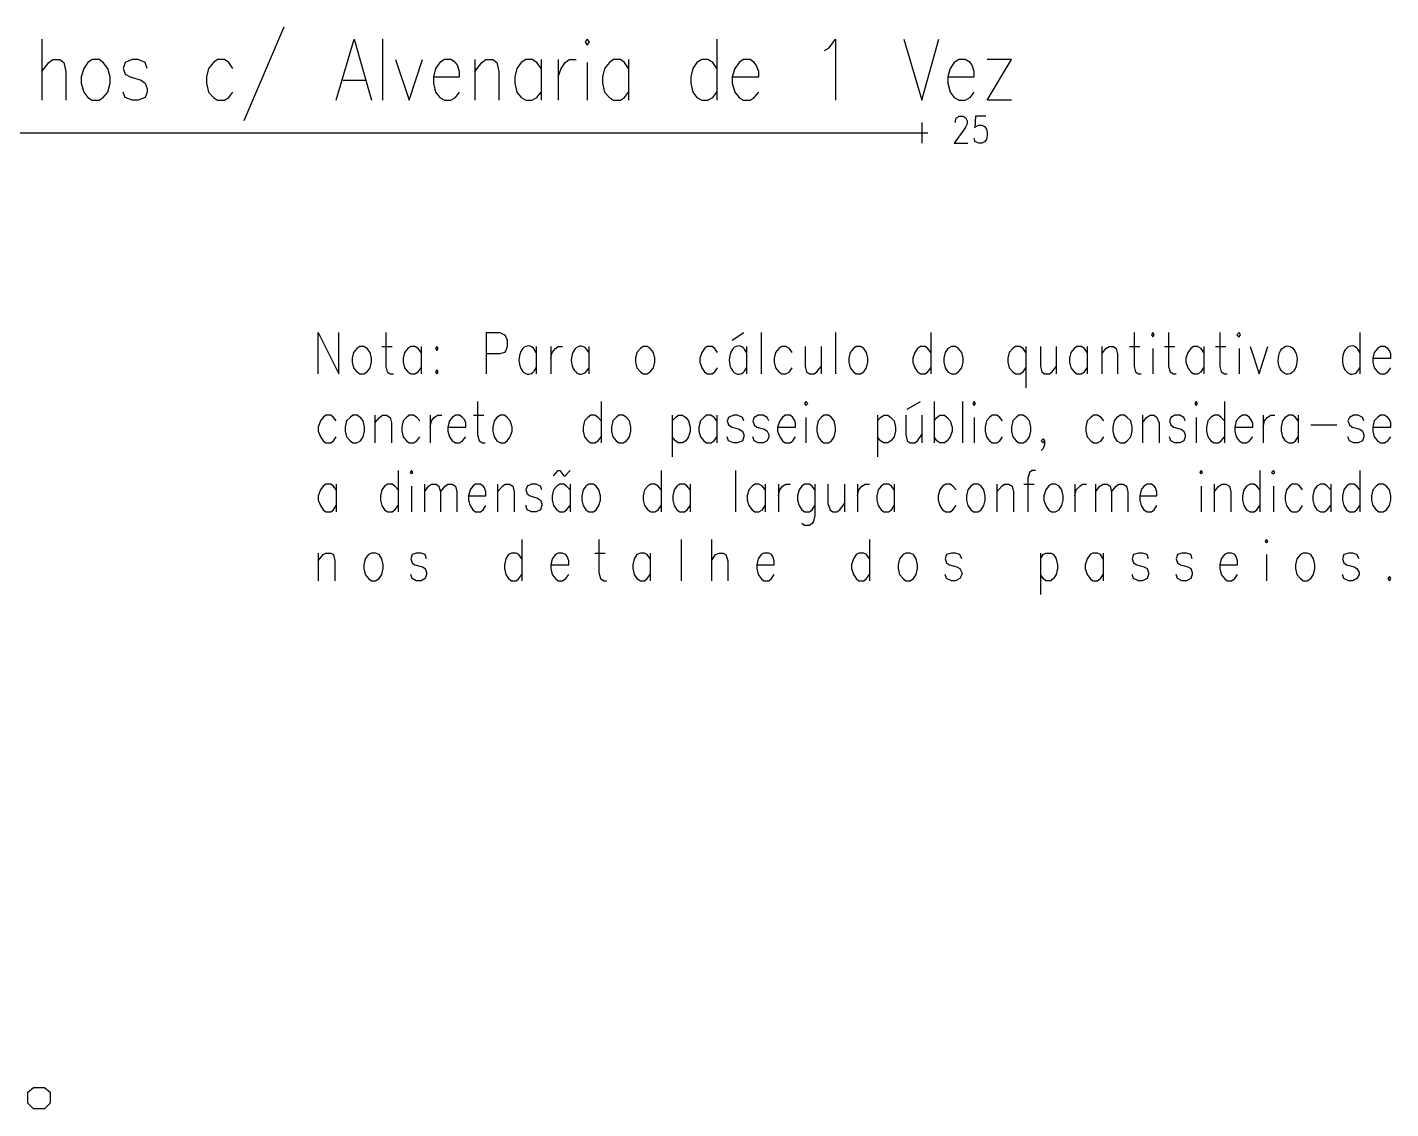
# Model space of a CAD drawing. Header units: feet. Extents: x 203667 to 205527, y 9204857 to 9205156.
# Drawn here: x 203766.403 to 203768.495, y 9204924.687 to 9204926.347 of the extents above; entities that cross this region are included whole.
import ezdxf

# ---------------------------------------------------------------- set-up
doc = ezdxf.new("R2010")
doc.units = ezdxf.units.FT
doc.header["$LTSCALE"] = 0.3
doc.header["$MEASUREMENT"] = 0
doc.layers.add('PDF2_A_Texto', color=7, linetype='Continuous')

msp = doc.modelspace()

# ---------------------------------------------------------------- linework, layer by layer
at = {"layer": 'PDF2_A_Texto', "lineweight": 25}
for points in [[(203766.7967, 9204926.3467), (203766.7353, 9204926.2029)], [(203766.4254, 9204926.3287), (203766.4254, 9204926.2346)], [(203766.8771, 9204926.2346), (203766.9046, 9204926.3287), (203766.931, 9204926.2346)], [(203766.948, 9204926.3287), (203766.948, 9204926.2346)], [(203767.461, 9204926.3287), (203767.461, 9204926.2346)], [(203767.626, 9204926.3108), (203767.6334, 9204926.315), (203767.643, 9204926.3287), (203767.643, 9204926.2346)], [(203767.7477, 9204926.3287), (203767.7752, 9204926.2346), (203767.8016, 9204926.3287)], [(203766.4254, 9204926.279), (203766.436, 9204926.2928), (203766.4423, 9204926.297), (203766.4529, 9204926.297), (203766.4592, 9204926.2928), (203766.4624, 9204926.279), (203766.4624, 9204926.2346)], [(203766.5872, 9204926.2833), (203766.5841, 9204926.2928), (203766.5735, 9204926.297), (203766.564, 9204926.297), (203766.5534, 9204926.2928), (203766.5502, 9204926.2833), (203766.5534, 9204926.2748), (203766.5608, 9204926.2706), (203766.5777, 9204926.2653), (203766.5841, 9204926.261), (203766.5872, 9204926.2526), (203766.5872, 9204926.2473), (203766.5841, 9204926.2388), (203766.5735, 9204926.2346), (203766.564, 9204926.2346), (203766.5534, 9204926.2388), (203766.5502, 9204926.2473)], [(203766.7184, 9204926.2833), (203766.7121, 9204926.2928), (203766.7057, 9204926.297), (203766.6951, 9204926.297), (203766.6888, 9204926.2928), (203766.6814, 9204926.2833), (203766.6782, 9204926.2706), (203766.6782, 9204926.261), (203766.6814, 9204926.2473), (203766.6888, 9204926.2388), (203766.6951, 9204926.2346), (203766.7057, 9204926.2346), (203766.7121, 9204926.2388), (203766.7184, 9204926.2473)], [(203766.9681, 9204926.297), (203766.9892, 9204926.2346), (203767.0093, 9204926.297)], [(203767.0262, 9204926.2706), (203767.0664, 9204926.2706), (203767.0664, 9204926.279), (203767.0633, 9204926.2885), (203767.0601, 9204926.2928), (203767.0527, 9204926.297), (203767.0432, 9204926.297), (203767.0358, 9204926.2928), (203767.0294, 9204926.2833), (203767.0262, 9204926.2706), (203767.0262, 9204926.261), (203767.0294, 9204926.2473), (203767.0358, 9204926.2388), (203767.0432, 9204926.2346), (203767.0527, 9204926.2346), (203767.0601, 9204926.2388), (203767.0664, 9204926.2473)], [(203767.0897, 9204926.297), (203767.0897, 9204926.2346)], [(203767.0897, 9204926.279), (203767.1003, 9204926.2928), (203767.1066, 9204926.297), (203767.1172, 9204926.297), (203767.1236, 9204926.2928), (203767.1267, 9204926.279), (203767.1267, 9204926.2346)], [(203767.1913, 9204926.2833), (203767.1849, 9204926.2928), (203767.1775, 9204926.297), (203767.168, 9204926.297), (203767.1606, 9204926.2928), (203767.1542, 9204926.2833), (203767.1511, 9204926.2706), (203767.1511, 9204926.261), (203767.1542, 9204926.2473), (203767.1606, 9204926.2388), (203767.168, 9204926.2346), (203767.1775, 9204926.2346), (203767.1849, 9204926.2388), (203767.1913, 9204926.2473)], [(203767.1913, 9204926.297), (203767.1913, 9204926.2346)], [(203767.2177, 9204926.297), (203767.2177, 9204926.2346)], [(203767.2177, 9204926.2706), (203767.2219, 9204926.2833), (203767.2283, 9204926.2928), (203767.2346, 9204926.297), (203767.2452, 9204926.297)], [(203767.3256, 9204926.2833), (203767.3193, 9204926.2928), (203767.3129, 9204926.297), (203767.3023, 9204926.297), (203767.296, 9204926.2928), (203767.2886, 9204926.2833), (203767.2854, 9204926.2706), (203767.2854, 9204926.261), (203767.2886, 9204926.2473), (203767.296, 9204926.2388), (203767.3023, 9204926.2346), (203767.3129, 9204926.2346), (203767.3193, 9204926.2388), (203767.3256, 9204926.2473)], [(203767.3256, 9204926.297), (203767.3256, 9204926.2346)], [(203767.461, 9204926.2833), (203767.4547, 9204926.2928), (203767.4473, 9204926.297), (203767.4377, 9204926.297), (203767.4303, 9204926.2928), (203767.424, 9204926.2833), (203767.4208, 9204926.2706), (203767.4208, 9204926.261), (203767.424, 9204926.2473), (203767.4303, 9204926.2388), (203767.4377, 9204926.2346), (203767.4473, 9204926.2346), (203767.4547, 9204926.2388), (203767.461, 9204926.2473)], [(203767.4843, 9204926.2706), (203767.5255, 9204926.2706), (203767.5255, 9204926.279), (203767.5213, 9204926.2885), (203767.5181, 9204926.2928), (203767.5118, 9204926.297), (203767.5012, 9204926.297), (203767.4949, 9204926.2928), (203767.4885, 9204926.2833), (203767.4843, 9204926.2706), (203767.4843, 9204926.261), (203767.4885, 9204926.2473), (203767.4949, 9204926.2388), (203767.5012, 9204926.2346), (203767.5118, 9204926.2346), (203767.5181, 9204926.2388), (203767.5255, 9204926.2473)], [(203767.8154, 9204926.2706), (203767.8556, 9204926.2706), (203767.8556, 9204926.279), (203767.8524, 9204926.2885), (203767.8492, 9204926.2928), (203767.8418, 9204926.297), (203767.8323, 9204926.297), (203767.8249, 9204926.2928), (203767.8186, 9204926.2833), (203767.8154, 9204926.2706), (203767.8154, 9204926.261), (203767.8186, 9204926.2473), (203767.8249, 9204926.2388), (203767.8323, 9204926.2346), (203767.8418, 9204926.2346), (203767.8492, 9204926.2388), (203767.8556, 9204926.2473)], [(203767.9127, 9204926.2346), (203767.8757, 9204926.2346), (203767.9127, 9204926.297), (203767.8757, 9204926.297)], [(203767.2621, 9204926.2928), (203767.2621, 9204926.2346)], [(203766.8877, 9204926.2653), (203766.9215, 9204926.2653)], [(203767.7752, 9204926.2007), (203767.7752, 9204926.169)], [(203767.827, 9204926.2007), (203767.827, 9204926.2029), (203767.8281, 9204926.2071), (203767.8302, 9204926.2082), (203767.8323, 9204926.2103), (203767.8387, 9204926.2103), (203767.8418, 9204926.2082), (203767.8429, 9204926.2071), (203767.845, 9204926.2029), (203767.845, 9204926.1986), (203767.8429, 9204926.1944), (203767.8397, 9204926.1891), (203767.8249, 9204926.169), (203767.8461, 9204926.169)], [(203767.8736, 9204926.2103), (203767.8577, 9204926.2103), (203767.8566, 9204926.1923), (203767.8577, 9204926.1944), (203767.863, 9204926.1965), (203767.8672, 9204926.1965), (203767.8715, 9204926.1944), (203767.8746, 9204926.1902), (203767.8757, 9204926.1849), (203767.8757, 9204926.1806), (203767.8746, 9204926.1743), (203767.8715, 9204926.1711), (203767.8672, 9204926.169), (203767.863, 9204926.169), (203767.8577, 9204926.1711), (203767.8566, 9204926.1722), (203767.8556, 9204926.1764)], [(203764.7667, 9204926.1849), (203767.7847, 9204926.1849)], [(203766.8496, 9204925.8146), (203766.8496, 9204925.8781), (203766.8813, 9204925.8146), (203766.8813, 9204925.8781)], [(203766.9533, 9204925.8781), (203766.9533, 9204925.8263), (203766.9554, 9204925.8178), (203766.9596, 9204925.8146), (203766.9649, 9204925.8146)], [(203767.1077, 9204925.8146), (203767.1077, 9204925.8781), (203767.1278, 9204925.8781), (203767.1352, 9204925.8749), (203767.1373, 9204925.8718), (203767.1394, 9204925.8665), (203767.1394, 9204925.8569), (203767.1373, 9204925.8506), (203767.1352, 9204925.8474), (203767.1278, 9204925.8453), (203767.1077, 9204925.8453)], [(203767.4843, 9204925.8665), (203767.5023, 9204925.8781)], [(203767.5287, 9204925.8781), (203767.5287, 9204925.8146)], [(203767.643, 9204925.8781), (203767.643, 9204925.8146)], [(203767.7889, 9204925.8781), (203767.7889, 9204925.8146)], [(203768.101, 9204925.8781), (203768.101, 9204925.8263), (203768.1031, 9204925.8178), (203768.1074, 9204925.8146), (203768.1116, 9204925.8146)], [(203768.1539, 9204925.8781), (203768.1539, 9204925.8263), (203768.156, 9204925.8178), (203768.1613, 9204925.8146), (203768.1655, 9204925.8146)], [(203768.2322, 9204925.8781), (203768.2322, 9204925.8263), (203768.2343, 9204925.8178), (203768.2396, 9204925.8146), (203768.2438, 9204925.8146)], [(203768.4469, 9204925.8781), (203768.4469, 9204925.8146)], [(203766.9469, 9204925.8569), (203766.9628, 9204925.8569)], [(203767.0072, 9204925.8474), (203767.003, 9204925.8538), (203766.9977, 9204925.8569), (203766.9913, 9204925.8569), (203766.9871, 9204925.8538), (203766.9818, 9204925.8474), (203766.9797, 9204925.839), (203766.9797, 9204925.8326), (203766.9818, 9204925.8242), (203766.9871, 9204925.8178), (203766.9913, 9204925.8146), (203766.9977, 9204925.8146), (203767.003, 9204925.8178), (203767.0072, 9204925.8242)], [(203767.0072, 9204925.8569), (203767.0072, 9204925.8146)], [(203767.1839, 9204925.8569), (203767.1839, 9204925.8146)], [(203767.2061, 9204925.8569), (203767.2061, 9204925.8146)], [(203767.2061, 9204925.839), (203767.2082, 9204925.8474), (203767.2135, 9204925.8538), (203767.2177, 9204925.8569), (203767.2241, 9204925.8569)], [(203767.2643, 9204925.8569), (203767.2643, 9204925.8146)], [(203767.4621, 9204925.8474), (203767.4578, 9204925.8538), (203767.4536, 9204925.8569), (203767.4462, 9204925.8569), (203767.442, 9204925.8538), (203767.4377, 9204925.8474), (203767.4346, 9204925.839), (203767.4346, 9204925.8326), (203767.4377, 9204925.8242), (203767.442, 9204925.8178), (203767.4462, 9204925.8146), (203767.4536, 9204925.8146), (203767.4578, 9204925.8178), (203767.4621, 9204925.8242)], [(203767.5065, 9204925.8569), (203767.5065, 9204925.8146)], [(203767.5763, 9204925.8474), (203767.5721, 9204925.8538), (203767.5668, 9204925.8569), (203767.5605, 9204925.8569), (203767.5562, 9204925.8538), (203767.5509, 9204925.8474), (203767.5488, 9204925.839), (203767.5488, 9204925.8326), (203767.5509, 9204925.8242), (203767.5562, 9204925.8178), (203767.5605, 9204925.8146), (203767.5668, 9204925.8146), (203767.5721, 9204925.8178), (203767.5763, 9204925.8242)], [(203767.5964, 9204925.8569), (203767.5964, 9204925.8263), (203767.5985, 9204925.8178), (203767.6028, 9204925.8146), (203767.6102, 9204925.8146), (203767.6144, 9204925.8178), (203767.6207, 9204925.8263)], [(203767.6207, 9204925.8569), (203767.6207, 9204925.8146)], [(203767.7889, 9204925.8474), (203767.7847, 9204925.8538), (203767.7805, 9204925.8569), (203767.7731, 9204925.8569), (203767.7688, 9204925.8538), (203767.7646, 9204925.8474), (203767.7614, 9204925.839), (203767.7614, 9204925.8326), (203767.7646, 9204925.8242), (203767.7688, 9204925.8178), (203767.7731, 9204925.8146), (203767.7805, 9204925.8146), (203767.7847, 9204925.8178), (203767.7889, 9204925.8242)], [(203767.9349, 9204925.8474), (203767.9307, 9204925.8538), (203767.9254, 9204925.8569), (203767.9191, 9204925.8569), (203767.9148, 9204925.8538), (203767.9095, 9204925.8474), (203767.9074, 9204925.839), (203767.9074, 9204925.8326), (203767.9095, 9204925.8242), (203767.9148, 9204925.8178), (203767.9191, 9204925.8146), (203767.9254, 9204925.8146), (203767.9307, 9204925.8178), (203767.9349, 9204925.8242)], [(203767.9349, 9204925.8569), (203767.9349, 9204925.7935)], [(203767.9571, 9204925.8569), (203767.9571, 9204925.8263), (203767.9593, 9204925.8178), (203767.9635, 9204925.8146), (203767.9709, 9204925.8146), (203767.9751, 9204925.8178), (203767.9815, 9204925.8263)], [(203767.9815, 9204925.8569), (203767.9815, 9204925.8146)], [(203768.0291, 9204925.8474), (203768.0248, 9204925.8538), (203768.0196, 9204925.8569), (203768.0132, 9204925.8569), (203768.009, 9204925.8538), (203768.0037, 9204925.8474), (203768.0016, 9204925.839), (203768.0016, 9204925.8326), (203768.0037, 9204925.8242), (203768.009, 9204925.8178), (203768.0132, 9204925.8146), (203768.0196, 9204925.8146), (203768.0248, 9204925.8178), (203768.0291, 9204925.8242)], [(203768.0291, 9204925.8569), (203768.0291, 9204925.8146)], [(203768.0513, 9204925.8569), (203768.0513, 9204925.8146)], [(203768.0513, 9204925.8453), (203768.0576, 9204925.8538), (203768.0629, 9204925.8569), (203768.0693, 9204925.8569), (203768.0735, 9204925.8538), (203768.0756, 9204925.8453), (203768.0756, 9204925.8146)], [(203768.0936, 9204925.8569), (203768.1095, 9204925.8569)], [(203768.1296, 9204925.8538), (203768.1296, 9204925.8146)], [(203768.1476, 9204925.8569), (203768.1634, 9204925.8569)], [(203768.2079, 9204925.8474), (203768.2036, 9204925.8538), (203768.1983, 9204925.8569), (203768.192, 9204925.8569), (203768.1878, 9204925.8538), (203768.1835, 9204925.8474), (203768.1803, 9204925.839), (203768.1803, 9204925.8326), (203768.1835, 9204925.8242), (203768.1878, 9204925.8178), (203768.192, 9204925.8146), (203768.1983, 9204925.8146), (203768.2036, 9204925.8178), (203768.2079, 9204925.8242)], [(203768.2079, 9204925.8569), (203768.2079, 9204925.8146)], [(203768.2258, 9204925.8569), (203768.2417, 9204925.8569)], [(203768.2618, 9204925.8538), (203768.2618, 9204925.8146)], [(203768.2787, 9204925.8569), (203768.2925, 9204925.8146), (203768.3062, 9204925.8569)], [(203768.467, 9204925.839), (203768.4945, 9204925.839), (203768.4945, 9204925.8453), (203768.4924, 9204925.8506), (203768.4903, 9204925.8538), (203768.485, 9204925.8569), (203768.4787, 9204925.8569), (203768.4744, 9204925.8538), (203768.4691, 9204925.8474), (203768.467, 9204925.839), (203768.467, 9204925.8326), (203768.4691, 9204925.8242), (203768.4744, 9204925.8178), (203768.4787, 9204925.8146), (203768.485, 9204925.8146), (203768.4903, 9204925.8178), (203768.4945, 9204925.8242)], [(203767.0939, 9204925.7723), (203767.0939, 9204925.7215), (203767.0961, 9204925.712), (203767.1013, 9204925.7089), (203767.1056, 9204925.7089)], [(203767.2833, 9204925.7723), (203767.2833, 9204925.7089)], [(203767.753, 9204925.7607), (203767.7731, 9204925.7723)], [(203767.7942, 9204925.7723), (203767.7942, 9204925.7089)], [(203767.8376, 9204925.7723), (203767.8376, 9204925.7089)], [(203768.2396, 9204925.7723), (203768.2396, 9204925.7089)], [(203766.8771, 9204925.7427), (203766.8729, 9204925.748), (203766.8686, 9204925.7512), (203766.8612, 9204925.7512), (203766.857, 9204925.748), (203766.8528, 9204925.7427), (203766.8496, 9204925.7332), (203766.8496, 9204925.7268), (203766.8528, 9204925.7184), (203766.857, 9204925.712), (203766.8612, 9204925.7089), (203766.8686, 9204925.7089), (203766.8729, 9204925.712), (203766.8771, 9204925.7184)], [(203766.9363, 9204925.7512), (203766.9363, 9204925.7089)], [(203766.9363, 9204925.7395), (203766.9437, 9204925.748), (203766.948, 9204925.7512), (203766.9543, 9204925.7512), (203766.9596, 9204925.748), (203766.9617, 9204925.7395), (203766.9617, 9204925.7089)], [(203767.0051, 9204925.7427), (203767.0009, 9204925.748), (203766.9956, 9204925.7512), (203766.9892, 9204925.7512), (203766.985, 9204925.748), (203766.9797, 9204925.7427), (203766.9776, 9204925.7332), (203766.9776, 9204925.7268), (203766.9797, 9204925.7184), (203766.985, 9204925.712), (203766.9892, 9204925.7089), (203766.9956, 9204925.7089), (203767.0009, 9204925.712), (203767.0051, 9204925.7184)], [(203767.021, 9204925.7512), (203767.021, 9204925.7089)], [(203767.021, 9204925.7332), (203767.0231, 9204925.7427), (203767.0273, 9204925.748), (203767.0326, 9204925.7512), (203767.0389, 9204925.7512)], [(203767.0485, 9204925.7332), (203767.076, 9204925.7332), (203767.076, 9204925.7395), (203767.0738, 9204925.7448), (203767.0707, 9204925.748), (203767.0664, 9204925.7512), (203767.0601, 9204925.7512), (203767.0548, 9204925.748), (203767.0506, 9204925.7427), (203767.0485, 9204925.7332), (203767.0485, 9204925.7268), (203767.0506, 9204925.7184), (203767.0548, 9204925.712), (203767.0601, 9204925.7089), (203767.0664, 9204925.7089), (203767.0707, 9204925.712), (203767.076, 9204925.7184)], [(203767.0876, 9204925.7512), (203767.1035, 9204925.7512)], [(203767.2833, 9204925.7427), (203767.2791, 9204925.748), (203767.2738, 9204925.7512), (203767.2674, 9204925.7512), (203767.2632, 9204925.748), (203767.2579, 9204925.7427), (203767.2558, 9204925.7332), (203767.2558, 9204925.7268), (203767.2579, 9204925.7184), (203767.2632, 9204925.712), (203767.2674, 9204925.7089), (203767.2738, 9204925.7089), (203767.2791, 9204925.712), (203767.2833, 9204925.7184)], [(203767.3923, 9204925.7512), (203767.3923, 9204925.6877)], [(203767.3923, 9204925.7427), (203767.3975, 9204925.748), (203767.4018, 9204925.7512), (203767.4081, 9204925.7512), (203767.4134, 9204925.748), (203767.4176, 9204925.7427), (203767.4198, 9204925.7332), (203767.4198, 9204925.7268), (203767.4176, 9204925.7184), (203767.4134, 9204925.712), (203767.4081, 9204925.7089), (203767.4018, 9204925.7089), (203767.3975, 9204925.712), (203767.3923, 9204925.7184)], [(203767.461, 9204925.7427), (203767.4568, 9204925.748), (203767.4515, 9204925.7512), (203767.4451, 9204925.7512), (203767.4409, 9204925.748), (203767.4356, 9204925.7427), (203767.4335, 9204925.7332), (203767.4335, 9204925.7268), (203767.4356, 9204925.7184), (203767.4409, 9204925.712), (203767.4451, 9204925.7089), (203767.4515, 9204925.7089), (203767.4568, 9204925.712), (203767.461, 9204925.7184)], [(203767.461, 9204925.7512), (203767.461, 9204925.7089)], [(203767.5023, 9204925.7427), (203767.5002, 9204925.748), (203767.4927, 9204925.7512), (203767.4864, 9204925.7512), (203767.479, 9204925.748), (203767.4769, 9204925.7427), (203767.479, 9204925.7364), (203767.4843, 9204925.7332), (203767.4949, 9204925.73), (203767.5002, 9204925.7268), (203767.5023, 9204925.7215), (203767.5023, 9204925.7184), (203767.5002, 9204925.712), (203767.4927, 9204925.7089), (203767.4864, 9204925.7089), (203767.479, 9204925.712), (203767.4769, 9204925.7184)], [(203767.5404, 9204925.7427), (203767.5382, 9204925.748), (203767.5319, 9204925.7512), (203767.5245, 9204925.7512), (203767.5181, 9204925.748), (203767.516, 9204925.7427), (203767.5181, 9204925.7364), (203767.5224, 9204925.7332), (203767.534, 9204925.73), (203767.5382, 9204925.7268), (203767.5404, 9204925.7215), (203767.5404, 9204925.7184), (203767.5382, 9204925.712), (203767.5319, 9204925.7089), (203767.5245, 9204925.7089), (203767.5181, 9204925.712), (203767.516, 9204925.7184)], [(203767.5541, 9204925.7332), (203767.5816, 9204925.7332), (203767.5816, 9204925.7395), (203767.5795, 9204925.7448), (203767.5774, 9204925.748), (203767.5731, 9204925.7512), (203767.5657, 9204925.7512), (203767.5615, 9204925.748), (203767.5573, 9204925.7427), (203767.5541, 9204925.7332), (203767.5541, 9204925.7268), (203767.5573, 9204925.7184), (203767.5615, 9204925.712), (203767.5657, 9204925.7089), (203767.5731, 9204925.7089), (203767.5774, 9204925.712), (203767.5816, 9204925.7184)], [(203767.5975, 9204925.748), (203767.5975, 9204925.7089)], [(203767.7075, 9204925.7512), (203767.7075, 9204925.6877)], [(203767.7075, 9204925.7427), (203767.7117, 9204925.748), (203767.717, 9204925.7512), (203767.7234, 9204925.7512), (203767.7276, 9204925.748), (203767.7329, 9204925.7427), (203767.735, 9204925.7332), (203767.735, 9204925.7268), (203767.7329, 9204925.7184), (203767.7276, 9204925.712), (203767.7234, 9204925.7089), (203767.717, 9204925.7089), (203767.7117, 9204925.712), (203767.7075, 9204925.7184)], [(203767.7509, 9204925.7512), (203767.7509, 9204925.7215), (203767.753, 9204925.712), (203767.7572, 9204925.7089), (203767.7646, 9204925.7089), (203767.7688, 9204925.712), (203767.7752, 9204925.7215)], [(203767.7752, 9204925.7512), (203767.7752, 9204925.7089)], [(203767.7942, 9204925.7427), (203767.7985, 9204925.748), (203767.8027, 9204925.7512), (203767.8101, 9204925.7512), (203767.8143, 9204925.748), (203767.8186, 9204925.7427), (203767.8217, 9204925.7332), (203767.8217, 9204925.7268), (203767.8186, 9204925.7184), (203767.8143, 9204925.712), (203767.8101, 9204925.7089), (203767.8027, 9204925.7089), (203767.7985, 9204925.712), (203767.7942, 9204925.7184)], [(203767.8556, 9204925.748), (203767.8556, 9204925.7089)], [(203767.899, 9204925.7427), (203767.8947, 9204925.748), (203767.8905, 9204925.7512), (203767.8831, 9204925.7512), (203767.8789, 9204925.748), (203767.8746, 9204925.7427), (203767.8725, 9204925.7332), (203767.8725, 9204925.7268), (203767.8746, 9204925.7184), (203767.8789, 9204925.712), (203767.8831, 9204925.7089), (203767.8905, 9204925.7089), (203767.8947, 9204925.712), (203767.899, 9204925.7184)], [(203768.0545, 9204925.7427), (203768.0502, 9204925.748), (203768.0449, 9204925.7512), (203768.0386, 9204925.7512), (203768.0344, 9204925.748), (203768.0291, 9204925.7427), (203768.027, 9204925.7332), (203768.027, 9204925.7268), (203768.0291, 9204925.7184), (203768.0344, 9204925.712), (203768.0386, 9204925.7089), (203768.0449, 9204925.7089), (203768.0502, 9204925.712), (203768.0545, 9204925.7184)], [(203768.1137, 9204925.7512), (203768.1137, 9204925.7089)], [(203768.1137, 9204925.7395), (203768.12, 9204925.748), (203768.1253, 9204925.7512), (203768.1317, 9204925.7512), (203768.1359, 9204925.748), (203768.1391, 9204925.7395), (203768.1391, 9204925.7089)], [(203768.1793, 9204925.7427), (203768.1772, 9204925.748), (203768.1708, 9204925.7512), (203768.1634, 9204925.7512), (203768.1571, 9204925.748), (203768.155, 9204925.7427), (203768.1571, 9204925.7364), (203768.1613, 9204925.7332), (203768.1729, 9204925.73), (203768.1772, 9204925.7268), (203768.1793, 9204925.7215), (203768.1793, 9204925.7184), (203768.1772, 9204925.712), (203768.1708, 9204925.7089), (203768.1634, 9204925.7089), (203768.1571, 9204925.712), (203768.155, 9204925.7184)], [(203768.1962, 9204925.748), (203768.1962, 9204925.7089)], [(203768.2396, 9204925.7427), (203768.2343, 9204925.748), (203768.2301, 9204925.7512), (203768.2237, 9204925.7512), (203768.2184, 9204925.748), (203768.2142, 9204925.7427), (203768.2121, 9204925.7332), (203768.2121, 9204925.7268), (203768.2142, 9204925.7184), (203768.2184, 9204925.712), (203768.2237, 9204925.7089), (203768.2301, 9204925.7089), (203768.2343, 9204925.712), (203768.2396, 9204925.7184)], [(203768.2555, 9204925.7332), (203768.283, 9204925.7332), (203768.283, 9204925.7395), (203768.2798, 9204925.7448), (203768.2777, 9204925.748), (203768.2734, 9204925.7512), (203768.2671, 9204925.7512), (203768.2618, 9204925.748), (203768.2576, 9204925.7427), (203768.2555, 9204925.7332), (203768.2555, 9204925.7268), (203768.2576, 9204925.7184), (203768.2618, 9204925.712), (203768.2671, 9204925.7089), (203768.2734, 9204925.7089), (203768.2777, 9204925.712), (203768.283, 9204925.7184)], [(203768.2988, 9204925.7512), (203768.2988, 9204925.7089)], [(203768.2988, 9204925.7332), (203768.3009, 9204925.7427), (203768.3052, 9204925.748), (203768.3105, 9204925.7512), (203768.3168, 9204925.7512)], [(203768.3528, 9204925.7427), (203768.3485, 9204925.748), (203768.3443, 9204925.7512), (203768.338, 9204925.7512), (203768.3327, 9204925.748), (203768.3284, 9204925.7427), (203768.3263, 9204925.7332), (203768.3263, 9204925.7268), (203768.3284, 9204925.7184), (203768.3327, 9204925.712), (203768.338, 9204925.7089), (203768.3443, 9204925.7089), (203768.3485, 9204925.712), (203768.3528, 9204925.7184)], [(203768.3528, 9204925.7512), (203768.3528, 9204925.7089)], [(203768.3718, 9204925.7364), (203768.412, 9204925.7364)], [(203768.4533, 9204925.7427), (203768.4512, 9204925.748), (203768.4448, 9204925.7512), (203768.4374, 9204925.7512), (203768.4311, 9204925.748), (203768.4289, 9204925.7427), (203768.4311, 9204925.7364), (203768.4353, 9204925.7332), (203768.4469, 9204925.73), (203768.4512, 9204925.7268), (203768.4533, 9204925.7215), (203768.4533, 9204925.7184), (203768.4512, 9204925.712), (203768.4448, 9204925.7089), (203768.4374, 9204925.7089), (203768.4311, 9204925.712), (203768.4289, 9204925.7184)], [(203768.467, 9204925.7332), (203768.4945, 9204925.7332), (203768.4945, 9204925.7395), (203768.4924, 9204925.7448), (203768.4903, 9204925.748), (203768.485, 9204925.7512), (203768.4787, 9204925.7512), (203768.4744, 9204925.748), (203768.4691, 9204925.7427), (203768.467, 9204925.7332), (203768.467, 9204925.7268), (203768.4691, 9204925.7184), (203768.4744, 9204925.712), (203768.4787, 9204925.7089), (203768.485, 9204925.7089), (203768.4903, 9204925.712), (203768.4945, 9204925.7184)], [(203767.9635, 9204925.712), (203767.9614, 9204925.7089), (203767.9582, 9204925.712), (203767.9614, 9204925.7152), (203767.9635, 9204925.712), (203767.9635, 9204925.7057), (203767.9614, 9204925.7004), (203767.9582, 9204925.6972)], [(203766.9723, 9204925.6665), (203766.9723, 9204925.6031)], [(203767.2103, 9204925.6581), (203767.2177, 9204925.6665), (203767.2198, 9204925.6665), (203767.2262, 9204925.6581), (203767.2283, 9204925.6581), (203767.2357, 9204925.6665)], [(203767.3753, 9204925.6665), (203767.3753, 9204925.6031)], [(203767.4896, 9204925.6665), (203767.4896, 9204925.6031)], [(203767.9497, 9204925.6665), (203767.9444, 9204925.6665), (203767.9402, 9204925.6634), (203767.9381, 9204925.6549), (203767.9381, 9204925.6031)], [(203768.2935, 9204925.6665), (203768.2935, 9204925.6031)], [(203768.4469, 9204925.6665), (203768.4469, 9204925.6031)], [(203766.8771, 9204925.6369), (203766.8729, 9204925.6422), (203766.8686, 9204925.6454), (203766.8612, 9204925.6454), (203766.857, 9204925.6422), (203766.8528, 9204925.6369), (203766.8496, 9204925.6274), (203766.8496, 9204925.6211), (203766.8528, 9204925.6126), (203766.857, 9204925.6062), (203766.8612, 9204925.6031), (203766.8686, 9204925.6031), (203766.8729, 9204925.6062), (203766.8771, 9204925.6126)], [(203766.8771, 9204925.6454), (203766.8771, 9204925.6031)], [(203766.9723, 9204925.6369), (203766.967, 9204925.6422), (203766.9628, 9204925.6454), (203766.9564, 9204925.6454), (203766.9511, 9204925.6422), (203766.9469, 9204925.6369), (203766.9448, 9204925.6274), (203766.9448, 9204925.6211), (203766.9469, 9204925.6126), (203766.9511, 9204925.6062), (203766.9564, 9204925.6031), (203766.9628, 9204925.6031), (203766.967, 9204925.6062), (203766.9723, 9204925.6126)], [(203766.9924, 9204925.6422), (203766.9924, 9204925.6031)], [(203767.0125, 9204925.6454), (203767.0125, 9204925.6031)], [(203767.0125, 9204925.6337), (203767.0188, 9204925.6422), (203767.0231, 9204925.6454), (203767.0305, 9204925.6454), (203767.0347, 9204925.6422), (203767.0368, 9204925.6337), (203767.0368, 9204925.6031)], [(203767.0368, 9204925.6337), (203767.0442, 9204925.6422), (203767.0485, 9204925.6454), (203767.0548, 9204925.6454), (203767.0601, 9204925.6422), (203767.0622, 9204925.6337), (203767.0622, 9204925.6031)], [(203767.0802, 9204925.6274), (203767.1066, 9204925.6274), (203767.1066, 9204925.6337), (203767.1045, 9204925.6401), (203767.1024, 9204925.6422), (203767.0982, 9204925.6454), (203767.0908, 9204925.6454), (203767.0865, 9204925.6422), (203767.0823, 9204925.6369), (203767.0802, 9204925.6274), (203767.0802, 9204925.6211), (203767.0823, 9204925.6126), (203767.0865, 9204925.6062), (203767.0908, 9204925.6031), (203767.0982, 9204925.6031), (203767.1024, 9204925.6062), (203767.1066, 9204925.6126)], [(203767.1246, 9204925.6454), (203767.1246, 9204925.6031)], [(203767.1246, 9204925.6337), (203767.132, 9204925.6422), (203767.1363, 9204925.6454), (203767.1426, 9204925.6454), (203767.1479, 9204925.6422), (203767.15, 9204925.6337), (203767.15, 9204925.6031)], [(203767.1923, 9204925.6369), (203767.1902, 9204925.6422), (203767.1839, 9204925.6454), (203767.1765, 9204925.6454), (203767.1701, 9204925.6422), (203767.168, 9204925.6369), (203767.1701, 9204925.6306), (203767.1743, 9204925.6274), (203767.186, 9204925.6242), (203767.1902, 9204925.6211), (203767.1923, 9204925.6158), (203767.1923, 9204925.6126), (203767.1902, 9204925.6062), (203767.1839, 9204925.6031), (203767.1765, 9204925.6031), (203767.1701, 9204925.6062), (203767.168, 9204925.6126)], [(203767.2357, 9204925.6369), (203767.2304, 9204925.6422), (203767.2262, 9204925.6454), (203767.2198, 9204925.6454), (203767.2156, 9204925.6422), (203767.2103, 9204925.6369), (203767.2082, 9204925.6274), (203767.2082, 9204925.6211), (203767.2103, 9204925.6126), (203767.2156, 9204925.6062), (203767.2198, 9204925.6031), (203767.2262, 9204925.6031), (203767.2304, 9204925.6062), (203767.2357, 9204925.6126)], [(203767.2357, 9204925.6454), (203767.2357, 9204925.6031)], [(203767.3753, 9204925.6369), (203767.3711, 9204925.6422), (203767.3658, 9204925.6454), (203767.3595, 9204925.6454), (203767.3552, 9204925.6422), (203767.3499, 9204925.6369), (203767.3478, 9204925.6274), (203767.3478, 9204925.6211), (203767.3499, 9204925.6126), (203767.3552, 9204925.6062), (203767.3595, 9204925.6031), (203767.3658, 9204925.6031), (203767.3711, 9204925.6062), (203767.3753, 9204925.6126)], [(203767.4198, 9204925.6369), (203767.4155, 9204925.6422), (203767.4113, 9204925.6454), (203767.4039, 9204925.6454), (203767.3997, 9204925.6422), (203767.3954, 9204925.6369), (203767.3933, 9204925.6274), (203767.3933, 9204925.6211), (203767.3954, 9204925.6126), (203767.3997, 9204925.6062), (203767.4039, 9204925.6031), (203767.4113, 9204925.6031), (203767.4155, 9204925.6062), (203767.4198, 9204925.6126)], [(203767.4198, 9204925.6454), (203767.4198, 9204925.6031)], [(203767.5351, 9204925.6369), (203767.5308, 9204925.6422), (203767.5255, 9204925.6454), (203767.5192, 9204925.6454), (203767.515, 9204925.6422), (203767.5097, 9204925.6369), (203767.5076, 9204925.6274), (203767.5076, 9204925.6211), (203767.5097, 9204925.6126), (203767.515, 9204925.6062), (203767.5192, 9204925.6031), (203767.5255, 9204925.6031), (203767.5308, 9204925.6062), (203767.5351, 9204925.6126)], [(203767.5351, 9204925.6454), (203767.5351, 9204925.6031)], [(203767.5552, 9204925.6454), (203767.5552, 9204925.6031)], [(203767.5552, 9204925.6274), (203767.5573, 9204925.6369), (203767.5615, 9204925.6422), (203767.5668, 9204925.6454), (203767.5731, 9204925.6454)], [(203767.6112, 9204925.6369), (203767.607, 9204925.6422), (203767.6028, 9204925.6454), (203767.5954, 9204925.6454), (203767.5911, 9204925.6422), (203767.5869, 9204925.6369), (203767.5848, 9204925.6274), (203767.5848, 9204925.6211), (203767.5869, 9204925.6126), (203767.5911, 9204925.6062), (203767.5954, 9204925.6031), (203767.6028, 9204925.6031), (203767.607, 9204925.6062), (203767.6112, 9204925.6126)], [(203767.6112, 9204925.6454), (203767.6112, 9204925.5978), (203767.6091, 9204925.5883), (203767.607, 9204925.5851), (203767.6028, 9204925.5819), (203767.5954, 9204925.5819), (203767.5911, 9204925.5851)], [(203767.6313, 9204925.6454), (203767.6313, 9204925.6158), (203767.6345, 9204925.6062), (203767.6387, 9204925.6031), (203767.6451, 9204925.6031), (203767.6493, 9204925.6062), (203767.6567, 9204925.6158)], [(203767.6567, 9204925.6454), (203767.6567, 9204925.6031)], [(203767.6768, 9204925.6454), (203767.6768, 9204925.6031)], [(203767.6768, 9204925.6274), (203767.6789, 9204925.6369), (203767.6832, 9204925.6422), (203767.6885, 9204925.6454), (203767.6948, 9204925.6454)], [(203767.7329, 9204925.6369), (203767.7286, 9204925.6422), (203767.7244, 9204925.6454), (203767.717, 9204925.6454), (203767.7128, 9204925.6422), (203767.7085, 9204925.6369), (203767.7064, 9204925.6274), (203767.7064, 9204925.6211), (203767.7085, 9204925.6126), (203767.7128, 9204925.6062), (203767.717, 9204925.6031), (203767.7244, 9204925.6031), (203767.7286, 9204925.6062), (203767.7329, 9204925.6126)], [(203767.7329, 9204925.6454), (203767.7329, 9204925.6031)], [(203767.8281, 9204925.6369), (203767.8228, 9204925.6422), (203767.8186, 9204925.6454), (203767.8122, 9204925.6454), (203767.8069, 9204925.6422), (203767.8027, 9204925.6369), (203767.8006, 9204925.6274), (203767.8006, 9204925.6211), (203767.8027, 9204925.6126), (203767.8069, 9204925.6062), (203767.8122, 9204925.6031), (203767.8186, 9204925.6031), (203767.8228, 9204925.6062), (203767.8281, 9204925.6126)], [(203767.8905, 9204925.6454), (203767.8905, 9204925.6031)], [(203767.8905, 9204925.6337), (203767.8979, 9204925.6422), (203767.9021, 9204925.6454), (203767.9085, 9204925.6454), (203767.9138, 9204925.6422), (203767.9159, 9204925.6337), (203767.9159, 9204925.6031)], [(203767.9318, 9204925.6454), (203767.9476, 9204925.6454)], [(203768.01, 9204925.6454), (203768.01, 9204925.6031)], [(203768.01, 9204925.6274), (203768.0121, 9204925.6369), (203768.0174, 9204925.6422), (203768.0217, 9204925.6454), (203768.028, 9204925.6454)], [(203768.0418, 9204925.6454), (203768.0418, 9204925.6031)], [(203768.0418, 9204925.6337), (203768.0481, 9204925.6422), (203768.0534, 9204925.6454), (203768.0598, 9204925.6454), (203768.064, 9204925.6422), (203768.0661, 9204925.6337), (203768.0661, 9204925.6031)], [(203768.0661, 9204925.6337), (203768.0735, 9204925.6422), (203768.0777, 9204925.6454), (203768.0841, 9204925.6454), (203768.0894, 9204925.6422), (203768.0915, 9204925.6337), (203768.0915, 9204925.6031)], [(203768.1095, 9204925.6274), (203768.1359, 9204925.6274), (203768.1359, 9204925.6337), (203768.1338, 9204925.6401), (203768.1317, 9204925.6422), (203768.1275, 9204925.6454), (203768.1211, 9204925.6454), (203768.1158, 9204925.6422), (203768.1116, 9204925.6369), (203768.1095, 9204925.6274), (203768.1095, 9204925.6211), (203768.1116, 9204925.6126), (203768.1158, 9204925.6062), (203768.1211, 9204925.6031), (203768.1275, 9204925.6031), (203768.1317, 9204925.6062), (203768.1359, 9204925.6126)], [(203768.2036, 9204925.6422), (203768.2036, 9204925.6031)], [(203768.2237, 9204925.6454), (203768.2237, 9204925.6031)], [(203768.2237, 9204925.6337), (203768.2311, 9204925.6422), (203768.2354, 9204925.6454), (203768.2417, 9204925.6454), (203768.247, 9204925.6422), (203768.2491, 9204925.6337), (203768.2491, 9204925.6031)], [(203768.2935, 9204925.6369), (203768.2893, 9204925.6422), (203768.2851, 9204925.6454), (203768.2787, 9204925.6454), (203768.2734, 9204925.6422), (203768.2692, 9204925.6369), (203768.2671, 9204925.6274), (203768.2671, 9204925.6211), (203768.2692, 9204925.6126), (203768.2734, 9204925.6062), (203768.2787, 9204925.6031), (203768.2851, 9204925.6031), (203768.2893, 9204925.6062), (203768.2935, 9204925.6126)], [(203768.3147, 9204925.6422), (203768.3147, 9204925.6031)], [(203768.3591, 9204925.6369), (203768.3549, 9204925.6422), (203768.3507, 9204925.6454), (203768.3433, 9204925.6454), (203768.339, 9204925.6422), (203768.3348, 9204925.6369), (203768.3327, 9204925.6274), (203768.3327, 9204925.6211), (203768.3348, 9204925.6126), (203768.339, 9204925.6062), (203768.3433, 9204925.6031), (203768.3507, 9204925.6031), (203768.3549, 9204925.6062), (203768.3591, 9204925.6126)], [(203768.4025, 9204925.6369), (203768.3972, 9204925.6422), (203768.393, 9204925.6454), (203768.3866, 9204925.6454), (203768.3813, 9204925.6422), (203768.3771, 9204925.6369), (203768.375, 9204925.6274), (203768.375, 9204925.6211), (203768.3771, 9204925.6126), (203768.3813, 9204925.6062), (203768.3866, 9204925.6031), (203768.393, 9204925.6031), (203768.3972, 9204925.6062), (203768.4025, 9204925.6126)], [(203768.4025, 9204925.6454), (203768.4025, 9204925.6031)], [(203768.4469, 9204925.6369), (203768.4427, 9204925.6422), (203768.4385, 9204925.6454), (203768.4311, 9204925.6454), (203768.4268, 9204925.6422), (203768.4226, 9204925.6369), (203768.4205, 9204925.6274), (203768.4205, 9204925.6211), (203768.4226, 9204925.6126), (203768.4268, 9204925.6062), (203768.4311, 9204925.6031), (203768.4385, 9204925.6031), (203768.4427, 9204925.6062), (203768.4469, 9204925.6126)], [(203767.1616, 9204925.5608), (203767.1616, 9204925.4973)], [(203767.2801, 9204925.5608), (203767.2801, 9204925.51), (203767.2822, 9204925.5005), (203767.2875, 9204925.4973), (203767.2918, 9204925.4973)], [(203767.406, 9204925.5608), (203767.406, 9204925.4973)], [(203767.4526, 9204925.5608), (203767.4526, 9204925.4973)], [(203767.6948, 9204925.5608), (203767.6948, 9204925.4973)], [(203766.8496, 9204925.5396), (203766.8496, 9204925.4973)], [(203766.8496, 9204925.528), (203766.857, 9204925.5375), (203766.8612, 9204925.5396), (203766.8686, 9204925.5396), (203766.8729, 9204925.5375), (203766.875, 9204925.528), (203766.875, 9204925.4973)], [(203767.0157, 9204925.5311), (203767.0135, 9204925.5375), (203767.0072, 9204925.5396), (203766.9998, 9204925.5396), (203766.9934, 9204925.5375), (203766.9913, 9204925.5311), (203766.9934, 9204925.5248), (203766.9977, 9204925.5216), (203767.0093, 9204925.5184), (203767.0135, 9204925.5163), (203767.0157, 9204925.51), (203767.0157, 9204925.5068), (203767.0135, 9204925.5005), (203767.0072, 9204925.4973), (203766.9998, 9204925.4973), (203766.9934, 9204925.5005), (203766.9913, 9204925.5068)], [(203767.1616, 9204925.5311), (203767.1574, 9204925.5375), (203767.1532, 9204925.5396), (203767.1458, 9204925.5396), (203767.1415, 9204925.5375), (203767.1373, 9204925.5311), (203767.1352, 9204925.5216), (203767.1352, 9204925.5163), (203767.1373, 9204925.5068), (203767.1415, 9204925.5005), (203767.1458, 9204925.4973), (203767.1532, 9204925.4973), (203767.1574, 9204925.5005), (203767.1616, 9204925.5068)], [(203767.2061, 9204925.5216), (203767.2336, 9204925.5216), (203767.2336, 9204925.528), (203767.2315, 9204925.5343), (203767.2293, 9204925.5375), (203767.2241, 9204925.5396), (203767.2177, 9204925.5396), (203767.2135, 9204925.5375), (203767.2082, 9204925.5311), (203767.2061, 9204925.5216), (203767.2061, 9204925.5163), (203767.2082, 9204925.5068), (203767.2135, 9204925.5005), (203767.2177, 9204925.4973), (203767.2241, 9204925.4973), (203767.2293, 9204925.5005), (203767.2336, 9204925.5068)], [(203767.2738, 9204925.5396), (203767.2896, 9204925.5396)], [(203767.3584, 9204925.5311), (203767.3542, 9204925.5375), (203767.3499, 9204925.5396), (203767.3436, 9204925.5396), (203767.3383, 9204925.5375), (203767.3341, 9204925.5311), (203767.332, 9204925.5216), (203767.332, 9204925.5163), (203767.3341, 9204925.5068), (203767.3383, 9204925.5005), (203767.3436, 9204925.4973), (203767.3499, 9204925.4973), (203767.3542, 9204925.5005), (203767.3584, 9204925.5068)], [(203767.3584, 9204925.5396), (203767.3584, 9204925.4973)], [(203767.4526, 9204925.528), (203767.4589, 9204925.5375), (203767.4642, 9204925.5396), (203767.4705, 9204925.5396), (203767.4748, 9204925.5375), (203767.4779, 9204925.528), (203767.4779, 9204925.4973)], [(203767.5224, 9204925.5216), (203767.5488, 9204925.5216), (203767.5488, 9204925.528), (203767.5467, 9204925.5343), (203767.5446, 9204925.5375), (203767.5404, 9204925.5396), (203767.5329, 9204925.5396), (203767.5287, 9204925.5375), (203767.5245, 9204925.5311), (203767.5224, 9204925.5216), (203767.5224, 9204925.5163), (203767.5245, 9204925.5068), (203767.5287, 9204925.5005), (203767.5329, 9204925.4973), (203767.5404, 9204925.4973), (203767.5446, 9204925.5005), (203767.5488, 9204925.5068)], [(203767.6948, 9204925.5311), (203767.6906, 9204925.5375), (203767.6863, 9204925.5396), (203767.6789, 9204925.5396), (203767.6747, 9204925.5375), (203767.6705, 9204925.5311), (203767.6673, 9204925.5216), (203767.6673, 9204925.5163), (203767.6705, 9204925.5068), (203767.6747, 9204925.5005), (203767.6789, 9204925.4973), (203767.6863, 9204925.4973), (203767.6906, 9204925.5005), (203767.6948, 9204925.5068)], [(203767.8365, 9204925.5311), (203767.8334, 9204925.5375), (203767.827, 9204925.5396), (203767.8207, 9204925.5396), (203767.8133, 9204925.5375), (203767.8112, 9204925.5311), (203767.8133, 9204925.5248), (203767.8175, 9204925.5216), (203767.8291, 9204925.5184), (203767.8334, 9204925.5163), (203767.8365, 9204925.51), (203767.8365, 9204925.5068), (203767.8334, 9204925.5005), (203767.827, 9204925.4973), (203767.8207, 9204925.4973), (203767.8133, 9204925.5005), (203767.8112, 9204925.5068)], [(203767.9571, 9204925.5396), (203767.9571, 9204925.4761)], [(203767.9571, 9204925.5311), (203767.9614, 9204925.5375), (203767.9656, 9204925.5396), (203767.973, 9204925.5396), (203767.9772, 9204925.5375), (203767.9815, 9204925.5311), (203767.9836, 9204925.5216), (203767.9836, 9204925.5163), (203767.9815, 9204925.5068), (203767.9772, 9204925.5005), (203767.973, 9204925.4973), (203767.9656, 9204925.4973), (203767.9614, 9204925.5005), (203767.9571, 9204925.5068)], [(203768.0534, 9204925.5311), (203768.0492, 9204925.5375), (203768.0449, 9204925.5396), (203768.0375, 9204925.5396), (203768.0333, 9204925.5375), (203768.0291, 9204925.5311), (203768.0259, 9204925.5216), (203768.0259, 9204925.5163), (203768.0291, 9204925.5068), (203768.0333, 9204925.5005), (203768.0375, 9204925.4973), (203768.0449, 9204925.4973), (203768.0492, 9204925.5005), (203768.0534, 9204925.5068)], [(203768.0534, 9204925.5396), (203768.0534, 9204925.4973)], [(203768.1232, 9204925.5311), (203768.1211, 9204925.5375), (203768.1137, 9204925.5396), (203768.1074, 9204925.5396), (203768.1, 9204925.5375), (203768.0978, 9204925.5311), (203768.1, 9204925.5248), (203768.1052, 9204925.5216), (203768.1158, 9204925.5184), (203768.1211, 9204925.5163), (203768.1232, 9204925.51), (203768.1232, 9204925.5068), (203768.1211, 9204925.5005), (203768.1137, 9204925.4973), (203768.1074, 9204925.4973), (203768.1, 9204925.5005), (203768.0978, 9204925.5068)], [(203768.1899, 9204925.5311), (203768.1878, 9204925.5375), (203768.1814, 9204925.5396), (203768.174, 9204925.5396), (203768.1677, 9204925.5375), (203768.1655, 9204925.5311), (203768.1677, 9204925.5248), (203768.1719, 9204925.5216), (203768.1835, 9204925.5184), (203768.1878, 9204925.5163), (203768.1899, 9204925.51), (203768.1899, 9204925.5068), (203768.1878, 9204925.5005), (203768.1814, 9204925.4973), (203768.174, 9204925.4973), (203768.1677, 9204925.5005), (203768.1655, 9204925.5068)], [(203768.2322, 9204925.5216), (203768.2597, 9204925.5216), (203768.2597, 9204925.528), (203768.2576, 9204925.5343), (203768.2555, 9204925.5375), (203768.2502, 9204925.5396), (203768.2438, 9204925.5396), (203768.2396, 9204925.5375), (203768.2343, 9204925.5311), (203768.2322, 9204925.5216), (203768.2322, 9204925.5163), (203768.2343, 9204925.5068), (203768.2396, 9204925.5005), (203768.2438, 9204925.4973), (203768.2502, 9204925.4973), (203768.2555, 9204925.5005), (203768.2597, 9204925.5068)], [(203768.3041, 9204925.5375), (203768.3041, 9204925.4973)], [(203768.4459, 9204925.5311), (203768.4427, 9204925.5375), (203768.4363, 9204925.5396), (203768.43, 9204925.5396), (203768.4226, 9204925.5375), (203768.4205, 9204925.5311), (203768.4226, 9204925.5248), (203768.4268, 9204925.5216), (203768.4385, 9204925.5184), (203768.4427, 9204925.5163), (203768.4459, 9204925.51), (203768.4459, 9204925.5068), (203768.4427, 9204925.5005), (203768.4363, 9204925.4973), (203768.43, 9204925.4973), (203768.4226, 9204925.5005), (203768.4205, 9204925.5068)]]:
    msp.add_lwpolyline(points, dxfattribs=at)
for points in [[(203767.259, 9204926.3245), (203767.2621, 9204926.3192), (203767.2653, 9204926.3245), (203767.2621, 9204926.3287)], [(203766.5026, 9204926.297), (203766.4963, 9204926.2928), (203766.4899, 9204926.2833), (203766.4857, 9204926.2706), (203766.4857, 9204926.261), (203766.4899, 9204926.2473), (203766.4963, 9204926.2388), (203766.5026, 9204926.2346), (203766.5132, 9204926.2346), (203766.5195, 9204926.2388), (203766.5269, 9204926.2473), (203766.5301, 9204926.261), (203766.5301, 9204926.2706), (203766.5269, 9204926.2833), (203766.5195, 9204926.2928), (203766.5132, 9204926.297)], [(203768.1275, 9204925.8749), (203768.1296, 9204925.8718), (203768.1317, 9204925.8749), (203768.1296, 9204925.8781)], [(203768.2586, 9204925.8749), (203768.2618, 9204925.8718), (203768.2639, 9204925.8749), (203768.2618, 9204925.8781)], [(203766.9131, 9204925.8569), (203766.9088, 9204925.8538), (203766.9035, 9204925.8474), (203766.9014, 9204925.839), (203766.9014, 9204925.8326), (203766.9035, 9204925.8242), (203766.9088, 9204925.8178), (203766.9131, 9204925.8146), (203766.9194, 9204925.8146), (203766.9247, 9204925.8178), (203766.9289, 9204925.8242), (203766.931, 9204925.8326), (203766.931, 9204925.839), (203766.9289, 9204925.8474), (203766.9247, 9204925.8538), (203766.9194, 9204925.8569)], [(203767.0315, 9204925.8569), (203767.0294, 9204925.8538), (203767.0315, 9204925.8506), (203767.0336, 9204925.8538)], [(203767.3478, 9204925.8569), (203767.3436, 9204925.8538), (203767.3383, 9204925.8474), (203767.3362, 9204925.839), (203767.3362, 9204925.8326), (203767.3383, 9204925.8242), (203767.3436, 9204925.8178), (203767.3478, 9204925.8146), (203767.3542, 9204925.8146), (203767.3584, 9204925.8178), (203767.3637, 9204925.8242), (203767.3658, 9204925.8326), (203767.3658, 9204925.839), (203767.3637, 9204925.8474), (203767.3584, 9204925.8538), (203767.3542, 9204925.8569)], [(203767.6747, 9204925.8569), (203767.6705, 9204925.8538), (203767.6652, 9204925.8474), (203767.6631, 9204925.839), (203767.6631, 9204925.8326), (203767.6652, 9204925.8242), (203767.6705, 9204925.8178), (203767.6747, 9204925.8146), (203767.681, 9204925.8146), (203767.6863, 9204925.8178), (203767.6906, 9204925.8242), (203767.6927, 9204925.8326), (203767.6927, 9204925.839), (203767.6906, 9204925.8474), (203767.6863, 9204925.8538), (203767.681, 9204925.8569)], [(203767.8207, 9204925.8569), (203767.8154, 9204925.8538), (203767.8112, 9204925.8474), (203767.809, 9204925.839), (203767.809, 9204925.8326), (203767.8112, 9204925.8242), (203767.8154, 9204925.8178), (203767.8207, 9204925.8146), (203767.827, 9204925.8146), (203767.8313, 9204925.8178), (203767.8365, 9204925.8242), (203767.8387, 9204925.8326), (203767.8387, 9204925.839), (203767.8365, 9204925.8474), (203767.8313, 9204925.8538), (203767.827, 9204925.8569)], [(203767.0315, 9204925.821), (203767.0294, 9204925.8178), (203767.0315, 9204925.8146), (203767.0336, 9204925.8178)], [(203767.5954, 9204925.7691), (203767.5975, 9204925.766), (203767.6006, 9204925.7691), (203767.5975, 9204925.7723)], [(203767.8535, 9204925.7691), (203767.8556, 9204925.766), (203767.8577, 9204925.7691), (203767.8556, 9204925.7723)], [(203768.1941, 9204925.7691), (203768.1962, 9204925.766), (203768.1983, 9204925.7691), (203768.1962, 9204925.7723)], [(203766.9025, 9204925.7512), (203766.8982, 9204925.748), (203766.893, 9204925.7427), (203766.8908, 9204925.7332), (203766.8908, 9204925.7268), (203766.893, 9204925.7184), (203766.8982, 9204925.712), (203766.9025, 9204925.7089), (203766.9088, 9204925.7089), (203766.9141, 9204925.712), (203766.9183, 9204925.7184), (203766.9205, 9204925.7268), (203766.9205, 9204925.7332), (203766.9183, 9204925.7427), (203766.9141, 9204925.748), (203766.9088, 9204925.7512)], [(203767.1289, 9204925.7512), (203767.1236, 9204925.748), (203767.1193, 9204925.7427), (203767.1172, 9204925.7332), (203767.1172, 9204925.7268), (203767.1193, 9204925.7184), (203767.1236, 9204925.712), (203767.1289, 9204925.7089), (203767.1352, 9204925.7089), (203767.1394, 9204925.712), (203767.1437, 9204925.7184), (203767.1468, 9204925.7268), (203767.1468, 9204925.7332), (203767.1437, 9204925.7427), (203767.1394, 9204925.748), (203767.1352, 9204925.7512)], [(203767.3108, 9204925.7512), (203767.3066, 9204925.748), (203767.3013, 9204925.7427), (203767.2992, 9204925.7332), (203767.2992, 9204925.7268), (203767.3013, 9204925.7184), (203767.3066, 9204925.712), (203767.3108, 9204925.7089), (203767.3171, 9204925.7089), (203767.3224, 9204925.712), (203767.3267, 9204925.7184), (203767.3288, 9204925.7268), (203767.3288, 9204925.7332), (203767.3267, 9204925.7427), (203767.3224, 9204925.748), (203767.3171, 9204925.7512)], [(203767.625, 9204925.7512), (203767.6207, 9204925.748), (203767.6165, 9204925.7427), (203767.6144, 9204925.7332), (203767.6144, 9204925.7268), (203767.6165, 9204925.7184), (203767.6207, 9204925.712), (203767.625, 9204925.7089), (203767.6324, 9204925.7089), (203767.6366, 9204925.712), (203767.6408, 9204925.7184), (203767.643, 9204925.7268), (203767.643, 9204925.7332), (203767.6408, 9204925.7427), (203767.6366, 9204925.748), (203767.6324, 9204925.7512)], [(203767.9243, 9204925.7512), (203767.9201, 9204925.748), (203767.9148, 9204925.7427), (203767.9127, 9204925.7332), (203767.9127, 9204925.7268), (203767.9148, 9204925.7184), (203767.9201, 9204925.712), (203767.9243, 9204925.7089), (203767.9307, 9204925.7089), (203767.936, 9204925.712), (203767.9402, 9204925.7184), (203767.9423, 9204925.7268), (203767.9423, 9204925.7332), (203767.9402, 9204925.7427), (203767.936, 9204925.748), (203767.9307, 9204925.7512)], [(203768.0799, 9204925.7512), (203768.0746, 9204925.748), (203768.0703, 9204925.7427), (203768.0682, 9204925.7332), (203768.0682, 9204925.7268), (203768.0703, 9204925.7184), (203768.0746, 9204925.712), (203768.0799, 9204925.7089), (203768.0862, 9204925.7089), (203768.0904, 9204925.712), (203768.0957, 9204925.7184), (203768.0978, 9204925.7268), (203768.0978, 9204925.7332), (203768.0957, 9204925.7427), (203768.0904, 9204925.748), (203768.0862, 9204925.7512)], [(203766.9903, 9204925.6634), (203766.9924, 9204925.6612), (203766.9945, 9204925.6634), (203766.9924, 9204925.6665)], [(203768.2015, 9204925.6634), (203768.2036, 9204925.6612), (203768.2057, 9204925.6634), (203768.2036, 9204925.6665)], [(203768.3115, 9204925.6634), (203768.3147, 9204925.6612), (203768.3168, 9204925.6634), (203768.3147, 9204925.6665)], [(203767.2643, 9204925.6454), (203767.26, 9204925.6422), (203767.2558, 9204925.6369), (203767.2537, 9204925.6274), (203767.2537, 9204925.6211), (203767.2558, 9204925.6126), (203767.26, 9204925.6062), (203767.2643, 9204925.6031), (203767.2717, 9204925.6031), (203767.2759, 9204925.6062), (203767.2801, 9204925.6126), (203767.2822, 9204925.6211), (203767.2822, 9204925.6274), (203767.2801, 9204925.6369), (203767.2759, 9204925.6422), (203767.2717, 9204925.6454)], [(203767.8545, 9204925.6454), (203767.8503, 9204925.6422), (203767.8461, 9204925.6369), (203767.844, 9204925.6274), (203767.844, 9204925.6211), (203767.8461, 9204925.6126), (203767.8503, 9204925.6062), (203767.8545, 9204925.6031), (203767.8619, 9204925.6031), (203767.8662, 9204925.6062), (203767.8704, 9204925.6126), (203767.8725, 9204925.6211), (203767.8725, 9204925.6274), (203767.8704, 9204925.6369), (203767.8662, 9204925.6422), (203767.8619, 9204925.6454)], [(203767.9741, 9204925.6454), (203767.9698, 9204925.6422), (203767.9656, 9204925.6369), (203767.9624, 9204925.6274), (203767.9624, 9204925.6211), (203767.9656, 9204925.6126), (203767.9698, 9204925.6062), (203767.9741, 9204925.6031), (203767.9804, 9204925.6031), (203767.9857, 9204925.6062), (203767.9899, 9204925.6126), (203767.9921, 9204925.6211), (203767.9921, 9204925.6274), (203767.9899, 9204925.6369), (203767.9857, 9204925.6422), (203767.9804, 9204925.6454)], [(203768.4765, 9204925.6454), (203768.4723, 9204925.6422), (203768.467, 9204925.6369), (203768.4649, 9204925.6274), (203768.4649, 9204925.6211), (203768.467, 9204925.6126), (203768.4723, 9204925.6062), (203768.4765, 9204925.6031), (203768.4829, 9204925.6031), (203768.4882, 9204925.6062), (203768.4924, 9204925.6126), (203768.4945, 9204925.6211), (203768.4945, 9204925.6274), (203768.4924, 9204925.6369), (203768.4882, 9204925.6422), (203768.4829, 9204925.6454)], [(203768.302, 9204925.5576), (203768.3041, 9204925.5555), (203768.3062, 9204925.5576), (203768.3041, 9204925.5608)], [(203766.931, 9204925.5396), (203766.9268, 9204925.5375), (203766.9215, 9204925.5311), (203766.9194, 9204925.5216), (203766.9194, 9204925.5163), (203766.9215, 9204925.5068), (203766.9268, 9204925.5005), (203766.931, 9204925.4973), (203766.9374, 9204925.4973), (203766.9427, 9204925.5005), (203766.9469, 9204925.5068), (203766.949, 9204925.5163), (203766.949, 9204925.5216), (203766.9469, 9204925.5311), (203766.9427, 9204925.5375), (203766.9374, 9204925.5396)], [(203767.7509, 9204925.5396), (203767.7466, 9204925.5375), (203767.7413, 9204925.5311), (203767.7392, 9204925.5216), (203767.7392, 9204925.5163), (203767.7413, 9204925.5068), (203767.7466, 9204925.5005), (203767.7509, 9204925.4973), (203767.7572, 9204925.4973), (203767.7625, 9204925.5005), (203767.7667, 9204925.5068), (203767.7688, 9204925.5163), (203767.7688, 9204925.5216), (203767.7667, 9204925.5311), (203767.7625, 9204925.5375), (203767.7572, 9204925.5396)], [(203768.3602, 9204925.5396), (203768.3559, 9204925.5375), (203768.3507, 9204925.5311), (203768.3485, 9204925.5216), (203768.3485, 9204925.5163), (203768.3507, 9204925.5068), (203768.3559, 9204925.5005), (203768.3602, 9204925.4973), (203768.3665, 9204925.4973), (203768.3718, 9204925.5005), (203768.376, 9204925.5068), (203768.3782, 9204925.5163), (203768.3782, 9204925.5216), (203768.376, 9204925.5311), (203768.3718, 9204925.5375), (203768.3665, 9204925.5396)], [(203768.4924, 9204925.5036), (203768.4903, 9204925.5005), (203768.4924, 9204925.4973), (203768.4945, 9204925.5005)], [(203766.4296, 9204924.687), (203766.4127, 9204924.687), (203766.4042, 9204924.6954), (203766.4042, 9204924.7124), (203766.4127, 9204924.7198), (203766.4296, 9204924.7198), (203766.4381, 9204924.7124), (203766.4381, 9204924.6954)]]:
    msp.add_lwpolyline(points, close=True, dxfattribs=at)
for centre, major_axis, ratio, start_param, end_param in [((203767.1717, 9204925.8359), (-0.0001, 0.0217), 0.662471, 5.266717, 10.420687), ((203767.2521, 9204925.8358), (0, 0.0215), 0.671247, 5.283697, 10.424614), ((203767.4943, 9204925.8359), (-0.0001, 0.0217), 0.662471, 5.266717, 10.420687), ((203768.3364, 9204925.836), (0, 0.0217), 0.663732, 0.259659, 6.542844), ((203768.4348, 9204925.8359), (-0.0001, 0.0217), 0.662471, 5.266717, 10.420687)]:
    msp.add_ellipse(centre, major_axis=major_axis, ratio=ratio, start_param=start_param, end_param=end_param, dxfattribs=at)

doc.saveas('drawing.dxf')
